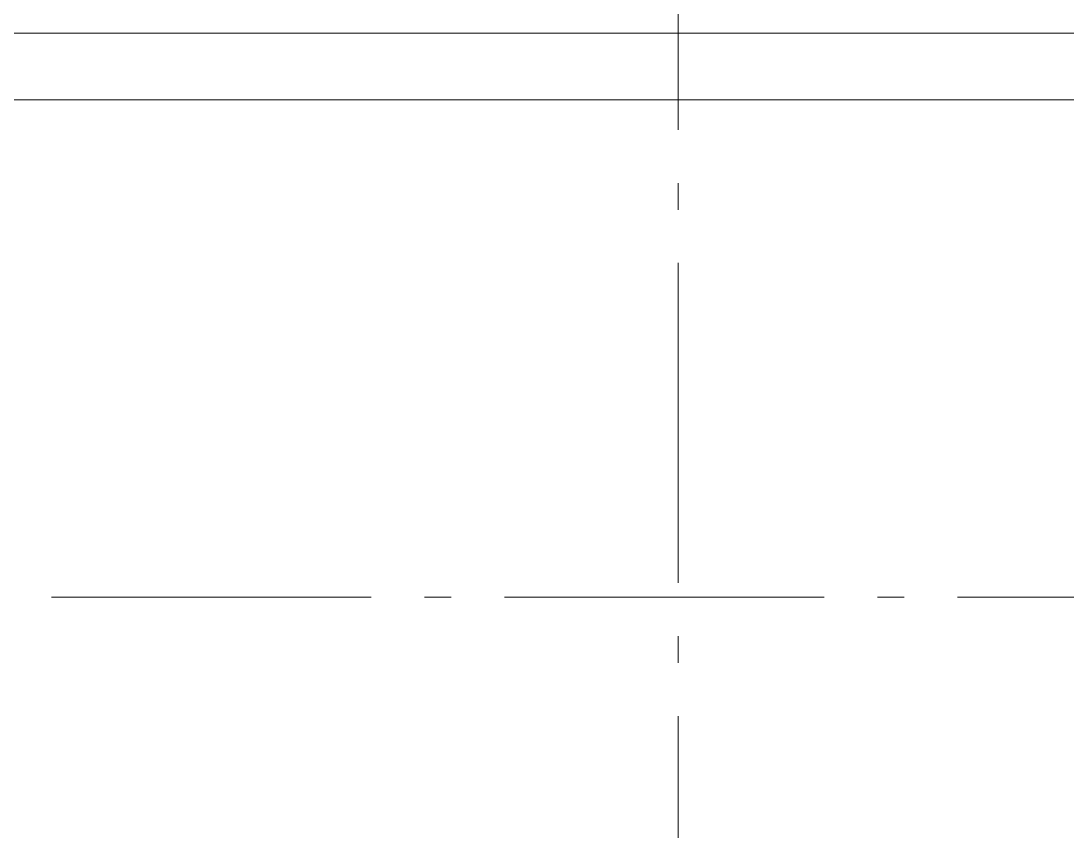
# Model space of a CAD drawing. Header units: millimetres. Extents: x -187347 to 135007, y -6415 to 292048.
# Drawn here: x -35406 to -31480, y 19178 to 22217 of the extents above; entities that cross this region are included whole.
import ezdxf

# ---------------------------------------------------------------- set-up
doc = ezdxf.new("R2010")
doc.units = ezdxf.units.MM
doc.header["$LTSCALE"] = 100
doc.linetypes.add('CENTER', pattern=[50.8, 31.75, -6.35, 6.35, -6.35])
doc.linetypes.add('Z_LINE-CNTR', pattern=[17, 12, -2, 1, -2])
doc.layers.get('0').update_dxf_attribs({"lineweight": 18})
doc.layers.add('Layout Kromeka', color=1, linetype='Continuous', lineweight=5)
doc.layers.add('S-GRID', color=7, linetype='Continuous', lineweight=5)

# ---------------------------------------------------------------- blocks, each defined once
blk = doc.blocks.new('*U1689')
at = {"ltscale": 10}
blk.add_line((5, 9600), (5, -2900), dxfattribs=at)
at = {"color": 4, "linetype": 'CENTER', "ltscale": 10}
blk.add_lwpolyline([(-2700, 10955), (-1100, 10955, -0.414214), (255, 9600), (255, -2900)], format="xyb", dxfattribs=at)

msp = doc.modelspace()

# ---------------------------------------------------------------- linework, layer by layer
at = {"color": 4, "linetype": 'Continuous', "ltscale": 20, "elevation": 7321.6}
msp.add_lwpolyline([(-28197.8, 19215.5), (-28197.8, 20815.5, 0.414214), (-29552.8, 22170.5), (-42052.8, 22170.5)], format="xyb", dxfattribs=at)
at = {"layer": 'S-GRID', "color": 152, "linetype": 'Z_LINE-CNTR'}
for p, q in [((-32939.9, 111408.8), (-32939.9, -6038.2)), ((-89691.4, 20055), (-18064, 20055))]:
    msp.add_line(p, q, dxfattribs=at)

# ---------------------------------------------------------------- block references
at = {"layer": 'Layout Kromeka', "xscale": -1, "rotation": 270}
msp.add_blockref('*U1689', (-39152.8, 21915.5, 7321.6), dxfattribs=at)

doc.saveas('drawing.dxf')
